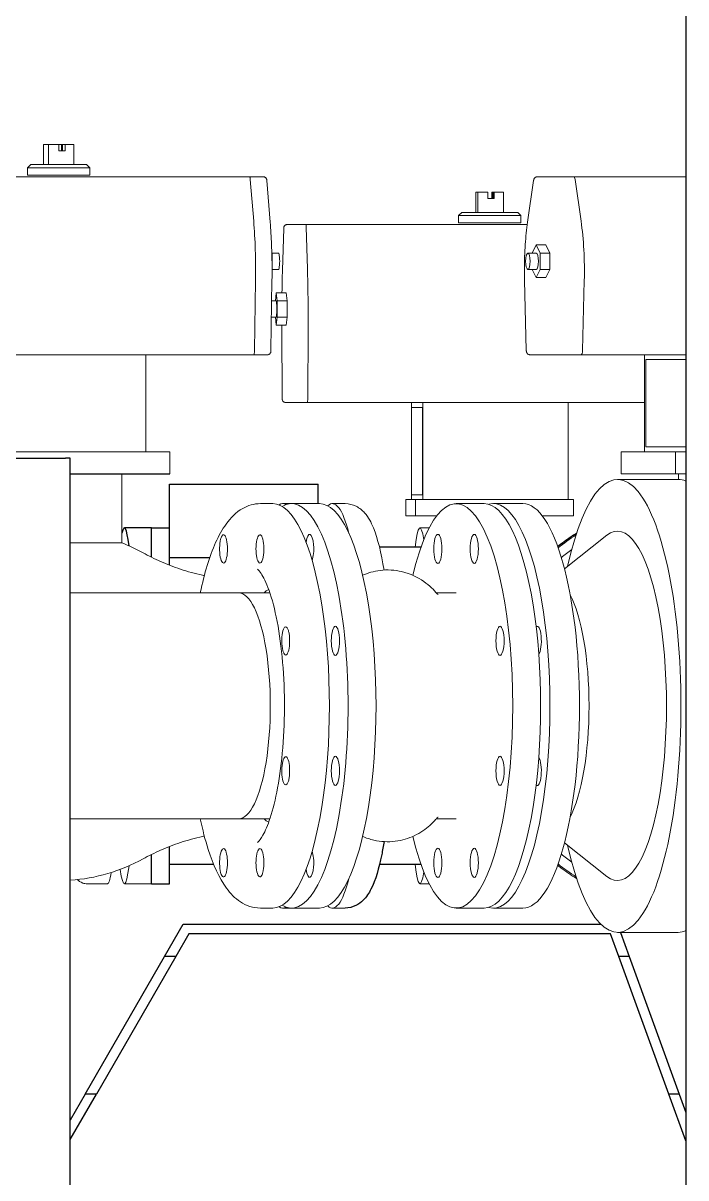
# Model space of a CAD drawing. Header units: millimetres. Extents: x 0 to 157650, y 0 to 89100.
# Drawn here: x 43507 to 43917, y 55572 to 56286 of the extents above; entities that cross this region are included whole.
import ezdxf

# ---------------------------------------------------------------- set-up
doc = ezdxf.new("R2010")
doc.units = ezdxf.units.MM
doc.header["$LTSCALE"] = 150
doc.layers.add('P_Biomass (BM)', color=150, linetype='Continuous', lineweight=18, true_color=0x007fff)
doc.layers.add('Visible', color=7, linetype='Continuous', lineweight=25)

msp = doc.modelspace()

# ---------------------------------------------------------------- linework, layer by layer
at = {"layer": 'P_Biomass (BM)'}
for p, q in [((43519.94, 56198.38), (43519.94, 56210.88)), ((43519.94, 56210.88), (43522.96, 56210.88)), ((43529.32, 56210.88), (43522.96, 56210.88)), ((43522.96, 56210.88), (43522.96, 56198.38)), ((43529.32, 56206.88), (43529.32, 56210.88)), ((43529.38, 56210.88), (43530.97, 56210.88)), ((43529.38, 56206.88), (43529.38, 56210.88)), ((43530.97, 56206.88), (43530.97, 56210.88)), ((43530.97, 56210.88), (43531.68, 56210.88)), ((43531.68, 56210.88), (43531.68, 56206.88)), ((43531.68, 56210.88), (43533.27, 56210.88)), ((43533.27, 56210.88), (43533.27, 56206.88)), ((43538.76, 56210.88), (43533.27, 56210.88)), ((43538.76, 56198.38), (43538.76, 56210.88)), ((43529.32, 56206.88), (43533.27, 56206.88)), ((43512.1, 56198.38), (43510.1, 56196.38)), ((43510.1, 56191.88), (43510.1, 56196.38)), ((43548.6, 56196.38), (43510.1, 56196.38)), ((43512.1, 56198.38), (43546.6, 56198.38)), ((43546.6, 56198.38), (43548.6, 56196.38)), ((43548.6, 56191.88), (43548.6, 56196.38)), ((43647.35, 56190.88), (43419.44, 56190.88)), ((43548.6, 56191.88), (43510.1, 56191.88)), ((43647.35, 56190.88), (43655.85, 56190.88)), ((43647.77, 56189.25), (43649.86, 56163.55)), ((43647.77, 56189.25), (43649.86, 56163.55)), ((43657.98, 56188.5), (43660.07, 56162.79)), ((43822.9, 56188.62), (43819.19, 56162.91)), ((43839.5, 56190.88), (43825.13, 56190.88)), ((43847.76, 56190.88), (43839.5, 56190.88)), ((43917.03, 56190.88), (43847.76, 56190.88)), ((43852.21, 56163.55), (43848.51, 56189.25)), ((43852.21, 56163.55), (43848.51, 56189.25)), ((43787.23, 56168.88), (43787.23, 56181.38)), ((43787.23, 56181.38), (43788.37, 56181.38)), ((43794.53, 56181.38), (43788.37, 56181.38)), ((43788.37, 56181.38), (43788.37, 56168.88)), ((43794.53, 56177.38), (43794.53, 56181.38)), ((43797.05, 56181.38), (43797.65, 56181.38)), ((43797.05, 56177.38), (43797.05, 56181.38)), ((43797.65, 56177.38), (43797.65, 56181.38)), ((43797.65, 56181.38), (43797.92, 56181.38)), ((43797.92, 56181.38), (43797.92, 56177.38)), ((43797.92, 56181.38), (43798.52, 56181.38)), ((43798.52, 56181.38), (43798.52, 56177.38)), ((43804.35, 56181.38), (43798.52, 56181.38)), ((43804.35, 56168.88), (43804.35, 56181.38)), ((43794.53, 56177.38), (43798.52, 56177.38)), ((43778.54, 56168.88), (43776.54, 56166.88)), ((43776.54, 56162.38), (43776.54, 56166.88)), ((43815.04, 56166.88), (43776.54, 56166.88)), ((43778.54, 56168.88), (43813.04, 56168.88)), ((43813.04, 56168.88), (43815.04, 56166.88)), ((43815.04, 56162.38), (43815.04, 56166.88)), ((43673.53, 56161.38), (43670.49, 56161.38)), ((43682.12, 56161.38), (43673.53, 56161.38)), ((43818.98, 56161.38), (43682.12, 56161.38)), ((43683.06, 56134.05), (43682.28, 56159.75)), ((43683.06, 56134.05), (43682.28, 56159.75)), ((43815.04, 56162.38), (43776.54, 56162.38)), ((43668.43, 56158.9), (43667.65, 56133.19)), ((43824.44, 56148.73), (43822.01, 56143.7)), ((43830.4, 56148.73), (43824.44, 56148.73)), ((43826.88, 56143.7), (43824.44, 56148.73)), ((43830.4, 56148.73), (43832.83, 56143.7)), ((43661.27, 56143.7), (43661.04, 56144.54)), ((43661.07, 56143.7), (43661.27, 56143.7)), ((43661.27, 56133.66), (43661.27, 56143.7)), ((43665.13, 56143.68), (43661.27, 56143.68)), ((43824.44, 56143.68), (43819.36, 56143.68)), ((43822.01, 56143.7), (43822.01, 56143.68)), ((43832.83, 56143.7), (43826.88, 56143.7)), ((43826.88, 56133.66), (43826.88, 56143.7)), ((43832.83, 56143.7), (43832.83, 56133.66)), ((43661.21, 56133.66), (43661.27, 56133.66)), ((43661.21, 56133.42), (43661.27, 56133.66)), ((43665.13, 56133.68), (43661.27, 56133.68)), ((43824.44, 56133.68), (43819.36, 56133.68)), ((43822.01, 56133.68), (43822.01, 56133.66)), ((43822.01, 56133.66), (43824.44, 56128.64)), ((43824.44, 56128.64), (43826.88, 56133.66)), ((43832.83, 56133.66), (43826.88, 56133.66)), ((43832.83, 56133.66), (43830.4, 56128.64)), ((43650.99, 56126.74), (43650.36, 56083.61)), ((43650.99, 56126.74), (43650.36, 56083.61)), ((43661.16, 56126.9), (43660.54, 56083.76)), ((43817.23, 56126.88), (43818.34, 56083.74)), ((43830.4, 56128.64), (43824.44, 56128.64)), ((43853.1, 56083.61), (43854.21, 56126.74)), ((43853.1, 56083.61), (43854.21, 56126.74)), ((43663.82, 56119.23), (43663.31, 56114.2)), ((43670.01, 56119.23), (43663.82, 56119.23)), ((43664.34, 56114.2), (43663.82, 56119.23)), ((43670.01, 56119.23), (43670.53, 56114.2)), ((43663.82, 56114.18), (43660.98, 56114.18)), ((43663.31, 56114.2), (43663.31, 56114.18)), ((43670.53, 56114.2), (43664.34, 56114.2)), ((43664.34, 56104.16), (43664.34, 56114.2)), ((43670.53, 56114.2), (43670.53, 56104.16)), ((43663.82, 56104.18), (43660.84, 56104.18)), ((43663.31, 56104.18), (43663.31, 56104.16)), ((43663.31, 56104.16), (43663.82, 56099.14)), ((43663.82, 56099.14), (43664.34, 56104.16)), ((43670.53, 56104.16), (43664.34, 56104.16)), ((43670.53, 56104.16), (43670.01, 56099.14)), ((43670.01, 56099.14), (43663.82, 56099.14)), ((43667.24, 56097.42), (43667.47, 56054.28)), ((43683.25, 56054.11), (43683.49, 56097.24)), ((43683.25, 56054.11), (43683.49, 56097.24)), ((43583.24, 56080.88), (43494.37, 56080.88)), ((43583.24, 56080.88), (43649.89, 56080.88)), ((43583.24, 56080.88), (43583.24, 56020.88)), ((43649.89, 56080.88), (43658.38, 56080.88)), ((43820.62, 56080.88), (43844.01, 56080.88)), ((43852.26, 56080.88), (43844.01, 56080.88)), ((43852.26, 56080.88), (43917.03, 56080.88)), ((43891.36, 56080.88), (43891.36, 56020.88)), ((43892.2, 56023.88), (43892.2, 56077.88)), ((43892.2, 56077.88), (43917.03, 56077.88)), ((43669.53, 56051.38), (43674.49, 56051.38)), ((43683.07, 56051.38), (43674.49, 56051.38)), ((43683.07, 56051.38), (43753.35, 56051.38)), ((43747.31, 56051.38), (43747.31, 55991.38)), ((43747.49, 55994.38), (43747.49, 56048.38)), ((43747.49, 56048.38), (43754.25, 56048.38)), ((43754.43, 56051.38), (43753.35, 56051.38)), ((43754.25, 56048.38), (43754.25, 55994.38)), ((43754.43, 56051.38), (43754.43, 55991.38)), ((43844.27, 56051.38), (43754.43, 56051.38)), ((43844.27, 56051.38), (43891.36, 56051.38)), ((43844.27, 56051.38), (43844.27, 55991.38)), ((43917.03, 56023.88), (43892.2, 56023.88)), ((43598.06, 56020.88), (43479.55, 56020.88)), ((43583.24, 56020.88), (43494.37, 56020.88)), ((43598.06, 56007.38), (43598.06, 56020.88)), ((43876.96, 56020.88), (43910.55, 56020.88)), ((43876.96, 56007.38), (43876.96, 56020.88)), ((43917.03, 56020.88), (43910.55, 56020.88)), ((43910.55, 56020.88), (43910.55, 56007.38)), ((43568.35, 56007.38), (43568.35, 55964.59)), ((43874.8, 56003.88), (43912.24, 56003.88)), ((43876.96, 56007.38), (43910.55, 56007.38)), ((43910.55, 56007.38), (43917.03, 56007.38)), ((43912.36, 56007.38), (43912.36, 56003.88)), ((43661.67, 55988.88), (43653.99, 55988.88)), ((43667.85, 55988.88), (43673.19, 55988.88)), ((43690.47, 55988.88), (43673.19, 55988.88)), ((43698.46, 55988.88), (43706.36, 55988.88)), ((43743.97, 55991.38), (43749.78, 55991.38)), ((43743.97, 55981.38), (43743.97, 55991.38)), ((43754.25, 55994.38), (43747.49, 55994.38)), ((43753.78, 55991.38), (43749.78, 55991.38)), ((43749.78, 55991.38), (43749.78, 55981.38)), ((43754.43, 55991.38), (43753.78, 55991.38)), ((43844.27, 55991.38), (43754.43, 55991.38)), ((43792.24, 55988.88), (43774.96, 55988.88)), ((43798, 55988.88), (43816.24, 55988.88)), ((43847.61, 55991.38), (43844.27, 55991.38)), ((43847.61, 55981.38), (43847.61, 55991.38)), ((43743.97, 55981.38), (43749.78, 55981.38)), ((43749.78, 55981.38), (43763.01, 55981.38)), ((43828.18, 55981.38), (43847.61, 55981.38)), ((43752.62, 55973.88), (43758.33, 55973.88)), ((43842, 55948.48), (43868.23, 55969.31)), ((43536.45, 55964.59), (43568.35, 55964.59)), ((43659.85, 55933.73), (43536.45, 55933.73)), ((43659.85, 55933.73), (43640.55, 55933.73)), ((43774.96, 55933.73), (43762.74, 55933.73)), ((43659.85, 55794.03), (43536.45, 55794.03)), ((43659.85, 55794.03), (43640.55, 55794.03)), ((43774.96, 55794.03), (43762.74, 55794.03)), ((43842, 55779.28), (43868.23, 55758.45)), ((43559.46, 55753.88), (43546.98, 55753.88)), ((43586.77, 55753.88), (43569.94, 55753.88)), ((43752.62, 55753.88), (43758.33, 55753.88)), ((43661.67, 55738.88), (43653.99, 55738.88)), ((43667.85, 55738.88), (43673.19, 55738.88)), ((43690.47, 55738.88), (43673.19, 55738.88)), ((43698.46, 55738.88), (43706.36, 55738.88)), ((43792.24, 55738.88), (43774.96, 55738.88)), ((43798, 55738.88), (43816.24, 55738.88)), ((43874.8, 55723.88), (43912.24, 55723.88))]:
    msp.add_line(p, q, dxfattribs=at)
for start, end in [(61.14187, 68.83155), (273.76964, 298.85813)]:
    msp.add_arc((43529.35, 55863.88), 108, start, end, dxfattribs=at)
for centre, major_axis, ratio, start_param, end_param in [((43647.35, 56187.88), (0, 3), 0.157549, 5.187765, 6.283185), ((43647.35, 56187.88), (0, 3), 0.157549, 5.187765, 6.283185), ((43847.76, 56187.88), (0, 3), 0.27999, 5.187765, 6.283185), ((43847.76, 56187.88), (0, 3), 0.27999, 5.187765, 6.283185), ((43640.47, 56132.88), (0, -67), 0.157549, 1.479077, 2.046172), ((43640.47, 56132.88), (0, -67), 0.157549, 1.479077, 2.046172), ((43682.12, 56158.38), (0, 3), 0.05935, 5.187765, 6.283185), ((43682.12, 56158.38), (0, 3), 0.05935, 5.187765, 6.283185), ((43835.53, 56132.88), (0, 67), 0.27999, 4.62067, 5.187765), ((43835.53, 56132.88), (0, 67), 0.27999, 4.62067, 5.187765), ((43665.13, 56138.68), (0, -5), 0.157549, 0, 3.141593), ((43824.44, 56138.68), (0, 5), 0.27999, 3.141593, 6.283185), ((43679.53, 56103.38), (0, 67), 0.05935, 4.62067, 5.187765), ((43679.53, 56103.38), (0, 67), 0.05935, 4.62067, 5.187765), ((43663.82, 56109.18), (0, 5), 0.05935, 3.141593, 6.283185), ((43649.89, 56083.88), (0, -3), 0.157549, 0, 1.479077), ((43649.89, 56083.88), (0, -3), 0.157549, 0, 1.479077), ((43852.26, 56083.88), (0, -3), 0.27999, 0, 1.479077), ((43852.26, 56083.88), (0, -3), 0.27999, 0, 1.479077), ((43683.07, 56054.38), (0, -3), 0.05935, 0, 1.479077), ((43683.07, 56054.38), (0, -3), 0.05935, 0, 1.479077), ((43874.8, 55863.88), (0, 140), 0.27999, 2.233177, 7.191601), ((43912.24, 55863.88), (0, 140), 0.27999, 6.160513, 6.283185), ((43673.19, 55863.88), (0, -125), 0.27999, 6.117856, 9.590108), ((43774.96, 55863.88), (0, -125), 0.27999, 5.414231, 10.293732), ((43661.67, 55863.88), (0, -125), 0.27999, 0, 3.141593), ((43667.85, 55863.88), (0, 125), 0.157549, 6.185302, 6.396332), ((43690.47, 55863.88), (0, -125), 0.27999, 0, 3.141593), ((43698.46, 55863.88), (0, 125), 0.157549, 5.7341, 6.42976), ((43792.24, 55863.88), (0, -125), 0.27999, 0, 3.141593), ((43798, 55863.88), (0, 125), 0.27999, 3.059211, 6.365567), ((43816.24, 55863.88), (0, 125), 0.27999, 3.141593, 6.283185), ((43752.62, 55863.88), (0, 110), 0.05935, 5.914623, 6.754639), ((43874.8, 55863.88), (0, 108), 0.27999, 2.92289, 6.501888), ((43631.22, 55960.89), (0, 8.75), 0.27999, 0.826323, 6.24226), ((43653.73, 55960.89), (0, -8.75), 0.27999, 3.182518, 8.598455), ((43684.45, 55960.89), (0, 9), 0.27999, 3.802285, 7.368703), ((43915.02, 55863.88), (0, 125), 0.987511, 0.563488, 0.673179), ((43915.02, 55863.88), (0, 119), 0.987511, 0.62321, 0.691931), ((43640.55, 55863.88), (0, -69.85), 0.27999, 0, 3.141593), ((43661.67, 55863.88), (0, 72.5), 0.27999, 0.125754, 0.271207), ((43835.44, 55863.88), (0, -77.5), 0.27999, 0.480862, 2.66073), ((43669.64, 55904.06), (0, -8.75), 0.27999, 2.39712, 7.813057), ((43825.16, 55904.06), (0, 9), 0.27999, 3.517621, 6.565754), ((43669.64, 55823.7), (0, -8.75), 0.27999, 1.611721, 7.027658), ((43825.16, 55823.7), (0, 9), 0.27999, 2.859024, 5.907157), ((43661.67, 55863.88), (0, -72.5), 0.27999, 6.011978, 6.157431), ((43631.22, 55766.87), (0, 8.75), 0.27999, 3.182518, 8.598455), ((43653.73, 55766.87), (0, -8.75), 0.27999, 0.826323, 6.24226), ((43684.45, 55766.87), (0, -9), 0.27999, 5.197668, 8.764086), ((43915.02, 55863.88), (0, 119), 0.987511, 2.449662, 2.518383), ((43559.46, 55863.88), (0, -110), 0.05935, 0, 0.35796), ((43569.94, 55863.88), (0, -110), 0.05935, 5.877901, 6.736817), ((43752.62, 55863.88), (0, -110), 0.05935, 5.811732, 6.651748), ((43915.02, 55863.88), (0, 125), 0.987511, 2.468414, 2.578105), ((43698.46, 55863.88), (0, -125), 0.157549, 6.136611, 6.83227), ((43667.85, 55863.88), (0, -125), 0.157549, 6.170038, 6.381069), ((43912.24, 55863.88), (0, -140), 0.27999, 0, 0.122672)]:
    msp.add_ellipse(centre, major_axis=major_axis, ratio=ratio, start_param=start_param, end_param=end_param, dxfattribs=at)
for centre, major_axis in [((43819.36, 56138.68), (0, 5)), ((43763.7, 55960.89), (0, -9)), ((43786.21, 55960.89), (0, -9)), ((43700.36, 55904.06), (0, -9)), ((43802.12, 55904.06), (0, -9)), ((43700.36, 55823.7), (0, -9)), ((43802.12, 55823.7), (0, -9)), ((43763.7, 55766.87), (0, 9)), ((43786.21, 55766.87), (0, 9))]:
    msp.add_ellipse(centre, major_axis=major_axis, ratio=0.27999, dxfattribs=at)
for points, knots in [([(43655.85, 56190.88), (43656.06, 56190.88), (43656.28, 56190.84), (43656.67, 56190.72), (43656.85, 56190.63), (43657.16, 56190.41), (43657.29, 56190.29), (43657.52, 56190.02), (43657.6, 56189.89), (43657.75, 56189.61), (43657.79, 56189.48), (43657.87, 56189.24), (43657.89, 56189.14), (43657.93, 56188.94), (43657.94, 56188.84), (43657.97, 56188.67), (43657.97, 56188.58), (43657.98, 56188.5)], [4.712389, 4.712389, 4.712389, 4.712389, 4.762953, 4.762953, 4.818555, 4.818555, 4.890991, 4.890991, 4.99999, 4.99999, 5.176167, 5.176167, 5.395251, 5.395251, 5.614335, 5.614335, 5.80781, 5.80781, 5.80781, 5.80781]), ([(43825.13, 56190.88), (43824.9, 56190.88), (43824.68, 56190.84), (43824.27, 56190.71), (43824.09, 56190.61), (43823.76, 56190.39), (43823.63, 56190.25), (43823.37, 56189.95), (43823.28, 56189.8), (43823.13, 56189.51), (43823.08, 56189.37), (43823, 56189.11), (43822.97, 56188.99), (43822.93, 56188.79), (43822.91, 56188.71), (43822.9, 56188.62)], [1.570796, 1.570796, 1.570796, 1.570796, 1.661139, 1.661139, 1.760009, 1.760009, 1.886823, 1.886823, 2.073361, 2.073361, 2.292445, 2.292445, 2.511529, 2.511529, 2.666217, 2.666217, 2.666217, 2.666217]), ([(43660.07, 56162.79), (43660.24, 56160.59), (43660.4, 56158.33), (43660.68, 56153.71), (43660.8, 56151.34), (43660.99, 56146.56), (43661.06, 56144.13), (43661.17, 56139.23), (43661.2, 56136.77), (43661.21, 56131.83), (43661.2, 56129.36), (43661.16, 56126.9)], [5.8078097, 5.8078097, 5.8078097, 5.8078097, 5.9212287, 5.9212287, 6.0346476, 6.0346476, 6.1480665, 6.1480665, 6.2614854, 6.2614854, 6.3749043, 6.3749043, 6.3749043, 6.3749043]), ([(43670.49, 56161.38), (43670.27, 56161.38), (43670.06, 56161.34), (43669.67, 56161.22), (43669.5, 56161.13), (43669.19, 56160.92), (43669.07, 56160.8), (43668.84, 56160.54), (43668.77, 56160.42), (43668.62, 56160.14), (43668.59, 56160.04), (43668.53, 56159.84), (43668.51, 56159.77), (43668.49, 56159.62), (43668.48, 56159.56), (43668.46, 56159.43), (43668.46, 56159.36), (43668.45, 56159.22), (43668.44, 56159.16), (43668.44, 56159.02), (43668.44, 56158.96), (43668.43, 56158.9)], [1.570796, 1.570796, 1.570796, 1.570796, 1.589797, 1.589797, 1.610735, 1.610735, 1.638273, 1.638273, 1.68131, 1.68131, 1.75873, 1.75873, 1.874671, 1.874671, 2.045619, 2.045619, 2.264703, 2.264703, 2.483787, 2.483787, 2.666217, 2.666217, 2.666217, 2.666217]), ([(43819.19, 56162.91), (43818.88, 56160.7), (43818.59, 56158.43), (43818.1, 56153.79), (43817.89, 56151.42), (43817.55, 56146.61), (43817.42, 56144.17), (43817.23, 56139.26), (43817.18, 56136.78), (43817.15, 56131.83), (43817.17, 56129.34), (43817.23, 56126.88)], [2.6662171, 2.6662171, 2.6662171, 2.6662171, 2.779636, 2.779636, 2.8930549, 2.8930549, 3.0064738, 3.0064738, 3.1198927, 3.1198927, 3.2333116, 3.2333116, 3.2333116, 3.2333116]), ([(43667.65, 56133.19), (43667.58, 56131), (43667.52, 56128.75), (43667.42, 56124.14), (43667.37, 56121.79), (43667.34, 56119.34), (43667.34, 56119.28), (43667.34, 56119.23)], [2.6662171, 2.6662171, 2.6662171, 2.6662171, 2.779636, 2.779636, 2.8930549, 2.8930549, 2.8958003, 2.8958003, 2.8958003, 2.8958003]), ([(43660.54, 56083.76), (43660.54, 56083.63), (43660.53, 56083.5), (43660.52, 56083.25), (43660.5, 56083.12), (43660.47, 56082.87), (43660.45, 56082.74), (43660.38, 56082.45), (43660.35, 56082.29), (43660.16, 56081.92), (43660.1, 56081.82), (43659.95, 56081.61), (43659.86, 56081.52), (43659.67, 56081.34), (43659.58, 56081.26), (43659.27, 56081.07), (43659.03, 56080.97), (43658.63, 56080.89), (43658.51, 56080.88), (43658.38, 56080.88)], [0.091719, 0.091719, 0.091719, 0.091719, 0.387534, 0.387534, 0.68335, 0.68335, 0.979165, 0.979165, 1.274981, 1.274981, 1.365709, 1.365709, 1.428129, 1.428129, 1.472733, 1.472733, 1.54202, 1.54202, 1.570796, 1.570796, 1.570796, 1.570796]), ([(43818.34, 56083.74), (43818.35, 56083.58), (43818.36, 56083.43), (43818.39, 56083.12), (43818.42, 56082.97), (43818.49, 56082.64), (43818.54, 56082.48), (43818.7, 56082.09), (43818.8, 56081.86), (43819.15, 56081.49), (43819.24, 56081.4), (43819.54, 56081.17), (43819.79, 56081.03), (43820.26, 56080.91), (43820.44, 56080.88), (43820.62, 56080.88)], [3.233312, 3.233312, 3.233312, 3.233312, 3.529127, 3.529127, 3.824943, 3.824943, 4.120758, 4.120758, 4.416574, 4.416574, 4.504287, 4.504287, 4.638434, 4.638434, 4.712389, 4.712389, 4.712389, 4.712389]), ([(43667.47, 56054.28), (43667.47, 56054.17), (43667.47, 56054.06), (43667.48, 56053.85), (43667.48, 56053.75), (43667.49, 56053.56), (43667.5, 56053.47), (43667.51, 56053.28), (43667.52, 56053.2), (43667.56, 56053), (43667.57, 56052.95), (43667.62, 56052.77), (43667.62, 56052.65), (43667.9, 56052.21), (43667.98, 56052.1), (43668.17, 56051.91), (43668.27, 56051.82), (43668.56, 56051.62), (43668.8, 56051.49), (43669.23, 56051.4), (43669.38, 56051.38), (43669.53, 56051.38)], [3.233312, 3.233312, 3.233312, 3.233312, 3.529127, 3.529127, 3.824943, 3.824943, 4.120758, 4.120758, 4.416574, 4.416574, 4.498567, 4.498567, 4.621213, 4.621213, 4.651872, 4.651872, 4.671092, 4.671092, 4.699218, 4.699218, 4.712389, 4.712389, 4.712389, 4.712389]), ([(43653.99, 55988.88), (43650.06, 55988.88), (43646.23, 55987.7), (43638.83, 55983.48), (43635.61, 55980.12), (43627.94, 55969.49), (43624.26, 55960.92), (43619.53, 55945.4), (43618.11, 55939.75), (43616.85, 55933.73)], [0.7853982, 0.7853982, 0.7853982, 0.7853982, 0.9436681, 0.9436681, 1.1550722, 1.1550722, 1.528153, 1.528153, 1.7170528, 1.7170528, 1.7170528, 1.7170528]), ([(43706.36, 55988.88), (43708.81, 55988.88), (43711.21, 55988.22), (43715.42, 55986.12), (43717.07, 55984.65), (43721, 55980.27), (43722.47, 55977.29), (43726.64, 55967.11), (43728.68, 55958.5), (43730.46, 55947.81)], [3.9269908, 3.9269908, 3.9269908, 3.9269908, 4.0052597, 4.0052597, 4.1007755, 4.1007755, 4.2933589, 4.2933589, 4.6862082, 4.6862082, 4.6862082, 4.6862082]), ([(43629.42, 55966.82), (43629.43, 55966.83), (43629.43, 55966.85), (43629.62, 55967.57), (43629.85, 55968.17), (43630.33, 55969.06), (43630.57, 55969.36), (43630.99, 55969.62), (43631.15, 55969.66), (43631.32, 55969.63)], [-2.3553852, -2.3553852, -2.3553852, -2.3553852, -2.3488819, -2.3488819, -2.0438878, -2.0438878, -1.7543331, -1.7543331, -1.56067, -1.56067, -1.56067, -1.56067]), ([(43653.63, 55969.63), (43653.63, 55969.63), (43653.64, 55969.63), (43653.91, 55969.67), (43654.2, 55969.54), (43654.72, 55968.98), (43654.95, 55968.57), (43655.29, 55967.68), (43655.41, 55967.27), (43655.53, 55966.82)], [-2.3553859, -2.3553859, -2.3553859, -2.3553859, -2.3490312, -2.3490312, -2.0439715, -2.0439715, -1.7543596, -1.7543596, -1.56067, -1.56067, -1.56067, -1.56067]), ([(43619.35, 55944.39), (43619, 55944.47), (43618.66, 55944.54), (43613.58, 55945.66), (43609.02, 55946.92), (43600.34, 55949.79), (43596.22, 55951.39), (43588.48, 55954.8), (43584.86, 55956.61), (43581.48, 55958.47)], [4.74576056, 4.74576056, 4.74576056, 4.74576056, 4.74703083, 4.74703083, 4.76435176, 4.76435176, 4.78167269, 4.78167269, 4.79899362, 4.79899362, 4.79899362, 4.79899362]), ([(43652.27, 55779.49), (43652.27, 55779.49), (43652.41, 55779.59), (43653.24, 55780.39), (43654.36, 55781.76), (43657, 55786.49), (43658.58, 55790.15), (43661.75, 55799.82), (43663.32, 55806.11), (43666.02, 55820.71), (43667.12, 55829.13), (43668.58, 55847.06), (43668.93, 55856.6), (43668.8, 55875.66), (43668.32, 55885.18), (43666.58, 55903.06), (43665.34, 55911.43), (43662.31, 55925.94), (43660.54, 55932.15), (43657, 55941.42), (43655.21, 55944.71), (43652.95, 55947.76), (43652.27, 55948.27), (43652.27, 55948.27)], [4.104081, 4.104081, 4.104081, 4.104081, 4.189217, 4.189217, 4.391806, 4.391806, 4.63409, 4.63409, 4.91416, 4.91416, 5.213992, 5.213992, 5.521737, 5.521737, 5.83136, 5.83136, 6.138321, 6.138321, 6.435477, 6.435477, 6.706569, 6.706569, 6.891493, 6.891493, 6.891493, 6.891493]), ([(43763.33, 55933.04), (43761.22, 55935.57), (43758.59, 55938.23), (43751.42, 55943.26), (43746.79, 55945.63), (43737.1, 55947.87), (43732.45, 55948.14), (43724.11, 55947.1), (43720.4, 55946), (43717.2, 55944.58)], [5.1738775, 5.1738775, 5.1738775, 5.1738775, 5.3034414, 5.3034414, 5.4330052, 5.4330052, 5.5324895, 5.5324895, 5.6211475, 5.6211475, 5.6211475, 5.6211475]), ([(43763.23, 55933.15), (43763.28, 55933.1), (43763.4, 55933), (43763.69, 55932.8), (43763.77, 55932.74), (43763.87, 55932.68)], [5.24672811, 5.24672811, 5.24672811, 5.24672811, 5.30344137, 5.30344137, 5.32394644, 5.32394644, 5.32394644, 5.32394644]), ([(43671.3, 55910.5), (43671.3, 55910.48), (43671.3, 55910.47), (43671.51, 55909.79), (43671.69, 55909.01), (43671.95, 55907.34), (43672.03, 55906.46), (43672.09, 55904.94), (43672.09, 55904.32), (43672.08, 55903.7)], [-2.3553852, -2.3553852, -2.3553852, -2.3553852, -2.3488819, -2.3488819, -2.0438878, -2.0438878, -1.7543331, -1.7543331, -1.56067, -1.56067, -1.56067, -1.56067]), ([(43672.08, 55824.06), (43672.08, 55824.04), (43672.08, 55824.02), (43672.09, 55823.02), (43672.07, 55822.05), (43671.93, 55820.24), (43671.81, 55819.4), (43671.54, 55818.14), (43671.42, 55817.68), (43671.3, 55817.26)], [-2.3553859, -2.3553859, -2.3553859, -2.3553859, -2.3490312, -2.3490312, -2.0439715, -2.0439715, -1.7543596, -1.7543596, -1.56067, -1.56067, -1.56067, -1.56067]), ([(43616.85, 55794.03), (43618.27, 55787.24), (43619.89, 55780.93), (43624.81, 55765.57), (43628.37, 55757.56), (43635.48, 55747.88), (43638.23, 55744.98), (43645.14, 55740.45), (43649.48, 55738.88), (43653.99, 55738.88)], [2.9953362, 2.9953362, 2.9953362, 2.9953362, 3.2083247, 3.2083247, 3.5632996, 3.5632996, 3.7451452, 3.7451452, 3.9269908, 3.9269908, 3.9269908, 3.9269908]), ([(43717.2, 55783.18), (43719.32, 55782.24), (43721.64, 55781.44), (43728.33, 55779.89), (43732.98, 55779.62), (43741.66, 55780.7), (43745.66, 55781.96), (43753.02, 55785.42), (43756.18, 55787.7), (43760.52, 55791.56), (43762.02, 55793.16), (43763.33, 55794.72)], [2.2328341, 2.2328341, 2.2328341, 2.2328341, 2.2914126, 2.2914126, 2.3908969, 2.3908969, 2.48721, 2.48721, 2.6001208, 2.6001208, 2.6801041, 2.6801041, 2.6801041, 2.6801041]), ([(43763.87, 55795.08), (43763.77, 55795.02), (43763.69, 55794.96), (43763.4, 55794.77), (43763.28, 55794.66), (43763.23, 55794.61)], [2.53003519, 2.53003519, 2.53003519, 2.53003519, 2.55054026, 2.55054026, 2.60725352, 2.60725352, 2.60725352, 2.60725352]), ([(43581.48, 55769.29), (43584.86, 55771.15), (43588.48, 55772.97), (43596.22, 55776.38), (43600.34, 55777.97), (43609.02, 55780.84), (43613.58, 55782.1), (43618.66, 55783.22), (43619, 55783.3), (43619.35, 55783.37)], [1.48419169, 1.48419169, 1.48419169, 1.48419169, 1.50151262, 1.50151262, 1.51883355, 1.51883355, 1.53615447, 1.53615447, 1.53742475, 1.53742475, 1.53742475, 1.53742475]), ([(43631.32, 55758.13), (43631.32, 55758.13), (43631.31, 55758.13), (43631.04, 55758.1), (43630.78, 55758.22), (43630.28, 55758.78), (43630.04, 55759.19), (43629.68, 55760.08), (43629.54, 55760.49), (43629.42, 55760.94)], [-2.3553859, -2.3553859, -2.3553859, -2.3553859, -2.3490312, -2.3490312, -2.0439715, -2.0439715, -1.7543596, -1.7543596, -1.56067, -1.56067, -1.56067, -1.56067]), ([(43655.53, 55760.94), (43655.52, 55760.93), (43655.52, 55760.91), (43655.33, 55760.19), (43655.13, 55759.59), (43654.67, 55758.71), (43654.42, 55758.41), (43653.98, 55758.15), (43653.8, 55758.11), (43653.63, 55758.13)], [-2.3553852, -2.3553852, -2.3553852, -2.3553852, -2.3488819, -2.3488819, -2.0438878, -2.0438878, -1.7543331, -1.7543331, -1.56067, -1.56067, -1.56067, -1.56067]), ([(43849.43, 55757.15), (43846.2, 55759.14), (43843.06, 55761.28), (43839.26, 55764.14), (43838.51, 55764.72), (43837.76, 55765.31)], [3.6884874, 3.6884874, 3.6884874, 3.6884874, 3.7802601, 3.7802601, 3.8033093, 3.8033093, 3.8033093, 3.8033093]), ([(43540.87, 55756.5), (43540.9, 55756.47), (43540.92, 55756.44), (43541.63, 55755.73), (43542.64, 55754.91), (43545, 55754.07), (43545.98, 55753.88), (43546.98, 55753.88)], [3.08056137, 3.08056137, 3.08056137, 3.08056137, 3.08204237, 3.08204237, 3.12037703, 3.12037703, 3.14159265, 3.14159265, 3.14159265, 3.14159265])]:
    msp.add_open_spline(points, degree=3, knots=knots, dxfattribs=at)
msp.add_open_spline([(43667.23, 56099.14), (43667.23, 56098.56), (43667.23, 56097.99), (43667.24, 56097.42)], degree=3, dxfattribs=at)
at = {"layer": 'Visible', "color": 9, "true_color": 0xc0c0c0}
for p, q in [((43917.03, 57508.88), (43917.03, 55408.88)), ((43597.77, 56000.88), (43689.77, 56000.88)), ((43597.77, 55963.8), (43597.77, 56000.88)), ((43689.77, 55988.88), (43689.77, 56000.88)), ((43586.77, 55955.7), (43586.77, 55973.88)), ((43586.77, 55973.88), (43597.77, 55973.88)), ((43597.77, 55950.84), (43597.77, 55963.8)), ((43753.23, 55961.88), (43727.62, 55961.88)), ((43622.63, 55955.3), (43597.77, 55955.3)), ((43597.77, 55753.88), (43597.77, 55776.92)), ((43586.77, 55753.88), (43586.77, 55772.06)), ((43625.1, 55765.88), (43597.77, 55765.88)), ((43753.23, 55765.88), (43727.62, 55765.88)), ((43586.77, 55753.88), (43597.77, 55753.88)), ((43594.81, 55708.88), (43606.36, 55728.88)), ((43606.36, 55728.88), (43864.41, 55728.88)), ((43609.82, 55722.88), (43601.74, 55708.88)), ((43870.48, 55722.88), (43609.82, 55722.88)), ((43875.57, 55708.88), (43870.48, 55722.88)), ((43876.5, 55723.88), (43881.96, 55708.88)), ((43545.73, 55623.88), (43594.81, 55708.88)), ((43601.74, 55708.88), (43552.66, 55623.88)), ((43601.74, 55708.88), (43594.81, 55708.88)), ((43906.51, 55623.88), (43875.57, 55708.88)), ((43881.96, 55708.88), (43875.57, 55708.88)), ((43881.96, 55708.88), (43912.89, 55623.88)), ((43545.73, 55623.88), (43536.45, 55607.81)), ((43536.45, 55595.81), (43552.66, 55623.88)), ((43552.66, 55623.88), (43545.73, 55623.88)), ((43912.89, 55623.88), (43906.51, 55623.88)), ((43917.03, 55594.97), (43906.51, 55623.88)), ((43912.89, 55623.88), (43917.03, 55612.51))]:
    msp.add_line(p, q, dxfattribs=at)
at = {"layer": 'Visible'}
for p, q in [((43500.45, 56016.88), (43533.57, 56016.88)), ((43536.45, 56016.88), (43533.57, 56016.88)), ((43536.45, 55416.88), (43536.45, 56016.88)), ((43536.45, 56007.38), (43598.06, 56007.38)), ((43586.77, 55973.88), (43569.94, 55973.88))]:
    msp.add_line(p, q, dxfattribs=at)
msp.add_ellipse((43569.94, 55863.88), major_axis=(0, 110), ratio=0.05935, start_param=5.829554, end_param=6.528829, dxfattribs=at)
for points, knots in [([(43837.76, 55962.45), (43840.39, 55964.53), (43843.1, 55966.49), (43847.05, 55969.12), (43848.24, 55969.88), (43849.43, 55970.61)], [5.6214686, 5.6214686, 5.6214686, 5.6214686, 5.702381, 5.702381, 5.7362905, 5.7362905, 5.7362905, 5.7362905]), ([(43730.46, 55779.95), (43729.99, 55777.15), (43729.5, 55774.49), (43727.2, 55763.25), (43725.28, 55756.34), (43721.12, 55748.12), (43719.72, 55745.8), (43716.2, 55742.4), (43714.76, 55741.28), (43711.04, 55739.49), (43708.73, 55738.88), (43706.36, 55738.88)], [6.3093661, 6.3093661, 6.3093661, 6.3093661, 6.4121425, 6.4121425, 6.7666163, 6.7666163, 6.9175999, 6.9175999, 6.9930917, 6.9930917, 7.0685835, 7.0685835, 7.0685835, 7.0685835])]:
    msp.add_open_spline(points, degree=3, knots=knots, dxfattribs=at)

doc.saveas('drawing.dxf')
